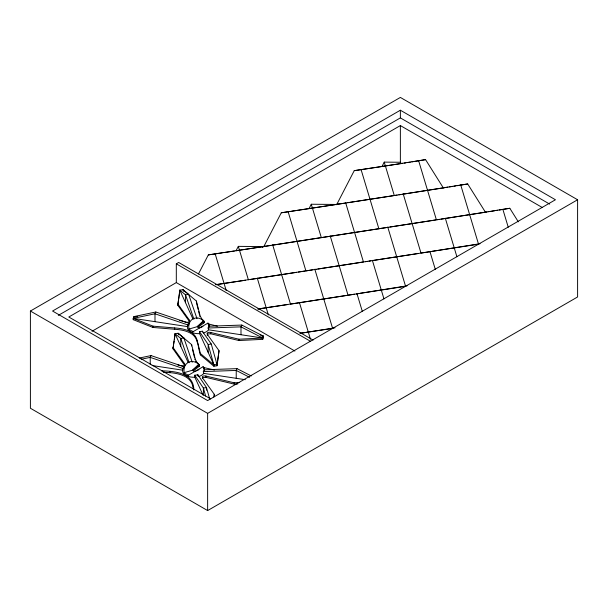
<?xml version="1.0" encoding="UTF-8"?>
<svg xmlns="http://www.w3.org/2000/svg" width="608" height="608" viewBox="0 0 608 608"><rect width="100%" height="100%" fill="white"/><g stroke="black" fill="none" stroke-linecap="round" stroke-linejoin="round"><path stroke-width="0.91" d="M92.013 331.261L176.312 282.591L176.312 263.834L178.668 262.474L313.097 340.085M179.702 320.606C182.164 320.249 187.355 323.98 189.438 321.495L177.764 305.201L179.808 290.153L182.917 289.682L188.64 294.371L197.007 318.676M177.764 305.201L177.893 304.342M178.022 303.483L178.402 300.907M178.661 299.197L179.041 296.62M179.17 295.762L179.679 292.326M184.862 365.666L172.991 348.779L175.036 333.731L178.144 333.26L183.867 337.949L192.234 362.254M172.991 348.779L173.63 344.485M173.759 343.626L174.146 341.058M174.397 339.34L174.785 336.764M174.906 335.905L175.036 333.731L180.758 338.42L189.134 362.725M189.362 323.646A11.043 6.376 0 0 0 188.244 324.801A11.043 8.717 24.5 0 1 188.754 323.167L155.815 312.003L134.064 316.57L133.243 318.364L133.243 319.671L152.95 327.461L174.678 329.247C180.614 329.696 186.823 330.615 191.854 334.028C198.694 338.557 197.927 348.042 200.397 354.859L213.887 366.236L216.995 365.765L219.04 350.71L207.366 334.415C206.006 332.287 209.395 332.029 210.733 332.477L238.952 339.218L262.747 338.04L263.568 336.247L241.817 325.067L208.871 326.222A11.073 5.746 -14.2 0 1 208.103 327.948M216.995 365.765L219.04 350.71M213.856 397.039L214.267 394.288L202.593 377.994C201.233 375.866 204.622 375.607 205.96 376.056L234.179 382.797L239.674 382.523M133.243 319.671L134.064 316.57L137.72 316.388M155.815 312.003L154.994 313.796L154.994 321.662M184.498 367.3A11.043 6.376 0 0 0 183.472 368.38A11.043 8.717 24.5 0 1 183.981 366.746L151.035 355.581L150.222 357.375L150.222 364.367M241.817 325.067L240.996 326.861L240.996 334.734M251.264 375.957L237.044 368.646L236.223 370.439L236.223 378.313M207.214 335.449L207.518 333.959L210.733 333.792L238.952 340.526L262.747 339.348L263.568 336.247L260.14 334.886M198.482 273.919L208.324 254.904L262.861 246.719M262.208 246.567L238.321 246.362L236.056 250.739L435.48 220.012M345.982 202.988L281.276 212.785L263.796 246.582L270.256 245.556M291.688 211.219L309.016 208.62L311.281 204.242L336.756 204.455L354.236 170.658L402.739 163.354M354.236 170.658L381.976 166.501L384.241 162.116L400.368 162.26L401.212 163.605M189.498 321.723L189.438 320.188L177.764 303.894M197.98 327.408L203.68 323.015L203.68 321.7A11.043 5.404 -66.6 0 0 203.482 320.644L197.266 326.648L188.966 329.072A11.05 5.426 6.5 0 0 193.291 331.565M193.207 370.986L198.907 366.594L198.907 365.279A11.043 5.404 -66.6 0 0 198.71 364.222L192.493 370.226L184.194 372.651A11.05 5.426 6.5 0 0 188.518 375.144M178.904 334.932L178.144 333.26L191.634 344.637L195.343 359.358L196.878 362.246L199.181 364.701A0.988 0.57 0 0 1 198.968 365.256L192.493 370.226L194.765 371.534L199.052 369.687M30.4 311.038L400.368 97.432L577.6 199.758L577.6 296.962L207.632 510.568L30.4 408.242L30.4 311.038L207.632 413.356L577.6 199.758M400.368 110.223L52.554 311.038L207.632 400.566L555.446 199.758L400.368 110.223L400.368 117.899L58.307 315.385M542.154 207.434L400.368 125.575L68.803 317.004L210.588 398.863M262.413 247.38L264.875 245.959M336.315 204.714L337.964 203.764M191.816 332.416L208.065 323.038M187.044 375.995L203.292 366.609M202.966 326.481L199.538 327.955L197.266 326.648L203.68 321.7A11.043 6.376 0 0 0 202.966 321.495M188.632 323.327A11.073 6.741 15.3 0 0 187.933 324.961L154.994 313.796L133.243 318.364L152.95 326.154L174.678 327.94C183.016 328.487 193.952 330.478 196.946 339.568L200.397 353.544L213.887 364.922L216.995 364.45L211.272 344.022L202.342 331.216A11.073 4.355 -3.4 0 1 199.5 331.634A11.043 2.295 81.4 0 1 199.629 333.64L213.887 364.922L213.887 366.236M197.927 376.01A11.043 2.295 81.4 0 0 197.836 374.741L206.5 387.6L209.737 399.144M197.76 374.756L197.532 374.802A11.073 4.355 -3.4 0 1 194.727 375.212A11.043 2.295 81.4 0 1 194.856 377.218L203.004 395.094M139.255 358.051L151.035 355.581M141.155 359.275L150.222 357.375L183.16 368.539A11.073 6.741 15.3 0 1 183.859 366.905M404.259 163.104L405.779 162.86M407.299 162.61L410.347 162.116M411.867 161.865L413.394 161.622M414.914 161.371L425.57 159.638L443.338 187.918L444.858 187.674M446.378 187.424L447.906 187.18M449.426 186.93L452.466 186.436M453.994 186.185L455.514 185.942M457.034 185.691L467.696 183.958L485.458 212.238L486.978 211.994M488.505 211.744L490.025 211.493M491.545 211.25L494.593 210.756M496.113 210.505L497.633 210.254M499.16 210.011L509.816 208.278L518.328 221.829M381.976 166.501L425.57 159.638M309.016 208.62L393.361 195.7M347.829 202.7L443.338 187.918M395.215 195.411L397.062 195.115M398.909 194.826L400.756 194.53M402.602 194.233L467.696 183.958M272.103 245.26L388.102 227.308M389.948 227.02L485.458 212.238M437.334 219.731L439.181 219.435M441.028 219.146L509.816 208.278M215.756 284.742L296.567 272.293M251.15 279.361L363.455 261.995L345.656 202.791M312.375 269.868L305.915 270.902L288.116 211.698M314.222 269.58L316.069 269.283M317.916 268.994L418.19 253.513M365.302 261.706L367.148 261.41M368.995 261.121L370.842 260.824M372.689 260.528L477.599 244.332M430.228 251.628L420.994 253.095L403.195 193.891M432.068 251.332L480.054 243.702M257.876 309.062L347.107 295.359M387.775 227.111L405.582 286.315L290.502 304.122L272.696 244.918M354.502 294.188L348.042 295.214L330.235 236.01M356.349 293.9L358.188 293.603M360.035 293.307L407.102 285.828M300.002 333.374L335.061 327.803M188.64 294.371L185.531 294.842L179.808 290.153L179.808 291.468M183.867 337.949L180.758 338.42L180.758 346.286M211.272 344.022L208.164 344.493L199.5 331.634M281.276 212.785L289.955 211.478M208.324 254.904L210.056 254.646M211.789 254.38L222.201 252.822M223.934 252.563L234.331 251.005M298.437 272.012L304.98 271.039M215.969 284.62L245.571 280.22M258.088 308.94L287.698 304.54M300.208 333.26L332.622 328.442L314.822 269.23M202.274 378.495L202.996 377.424L205.96 377.37L234.179 384.104L237.842 383.929M203.33 371.526A11.073 5.746 -14.2 0 0 204.098 369.801L237.044 368.646M161.401 370.819C174.23 371.161 193.739 372.628 193.853 389.956M163.294 372.286C174.542 372.56 191.93 374.118 193.192 388.58M214.502 369.998L204.334 367.673A0.988 0.57 0 0 0 203.422 367.772M217.474 326.2L209.106 324.094L209.106 325.409L209.76 325.66M134.064 316.57L135.873 316.844M261.752 335.966L263.568 336.247M133.243 318.364L187.431 326.595A11.043 6.376 0 0 0 199.629 333.64M203.437 332.979A11.043 6.376 0 0 0 208.559 329.802L262.747 338.04L262.747 339.348M152.076 365.522L182.658 370.173A11.043 6.376 0 0 0 194.856 377.218M198.664 376.557A11.043 6.376 0 0 0 203.786 373.38L245.282 379.688M177.665 364.838C178.881 365.142 185.85 367.635 184.665 363.766L172.991 347.472M262.747 338.04L240.996 326.861L208.058 328.016A11.043 8.717 24.5 0 1 208.559 329.802M249.607 377.317L236.223 370.439L203.285 371.594A11.043 8.717 24.5 0 1 203.786 373.38M400.368 117.899L549.7 204.113M176.312 263.834L310.741 341.445M176.312 282.591L294.895 351.052M203.984 321.123A0.988 0.57 0 0 1 203.741 321.678L203.771 323.008A0.988 0.57 0 0 0 203.984 322.43L203.954 321.123L201.651 318.668L200.116 315.78L196.407 301.059L182.917 289.682L183.684 291.354M203.52 322.058L203.954 322.438M198.748 365.636L199.181 366.016A0.988 0.57 0 0 1 198.968 366.571M194.727 375.212L203.391 388.071L205.633 396.066M216.235 362.778L216.995 364.45M179.808 290.153L192.903 318.881M175.036 333.731L188.13 362.459M195.54 361.182L195.768 361.684M193.906 319.147L185.531 294.842L185.531 302.708M502.854 209.312L508.25 227.248M460.735 184.992L478.534 244.196M445.314 218.211L456.912 256.781M418.616 160.672L436.415 219.876M429.902 251.431L435.298 269.374M384.241 162.116L394.296 195.556M361.076 169.571L378.875 228.775M372.362 260.33L383.96 298.908M356.942 293.55L362.338 311.494M311.281 204.242L321.336 237.682M299.402 302.457L310.46 339.234M257.283 278.137L268.341 314.914M238.321 246.362L248.376 279.802M215.156 253.817L226.222 290.594M199.766 316.031L199.926 316.563M213.887 364.922L208.164 344.493L208.164 352.366M194.856 359.054L194.993 359.609M196.627 303.27L198.178 309.54M198.618 311.334L199.508 314.921L199.508 313.606M192.523 349.532L194.514 357.603M400.368 125.575L400.368 162.26M238.952 339.218L238.952 340.526M234.179 382.797L234.179 384.104M214.267 394.288L214.267 395.603M210.733 332.477L210.733 333.792M207.632 413.356L207.632 510.568M206.5 390.222L206.5 387.6L203.391 388.071L203.391 395.071M205.96 376.056L205.96 377.37M204.334 367.673L204.334 368.988A0.988 0.57 0 0 0 204.052 368.95M200.397 353.544L200.397 354.859M199.181 364.701L199.181 366.016M198.998 365.271L198.998 366.586M197.304 340.997L197.304 342.312M196.407 301.059L196.407 302.374M192.531 384.575L192.531 385.89M191.634 344.637L191.634 345.952M189.438 320.188L189.438 321.495M184.665 363.766L184.665 365.074M174.678 327.94L174.678 329.247M169.906 371.518L169.906 372.826M152.95 326.154L152.95 327.461M207.845 323.16A11.043 7.22 -52.3 0 1 208.012 323.768M208.293 324.467A11.043 6.376 0 0 1 209.41 326.8M189.544 331.109A11.164 9.112 60 0 1 192.075 319.436A11.164 9.112 60 0 1 203.49 320.636M202.608 331.162A11.043 2.295 81.4 0 1 202.677 332.059M208.871 326.222A11.043 8.717 24.5 0 1 209.144 326.998M187.431 326.595A11.043 8.717 24.5 0 1 187.933 324.961M208.825 325.371A0.988 0.57 0 0 1 209.114 325.394M208.248 324.17A0.988 0.57 0 0 1 209.114 324.079M203.072 366.738A11.043 7.22 -52.3 0 1 203.133 366.936M198.193 365.074A11.043 6.376 0 0 1 198.907 365.279M203.33 367.832A11.043 6.376 0 0 1 204.539 369.892M184.771 374.688A11.164 9.112 60 0 1 187.302 363.014A11.164 9.112 60 0 1 198.717 364.215M204.098 369.801A11.043 8.717 24.5 0 1 204.372 370.576M182.658 370.173A11.043 8.717 24.5 0 1 183.16 368.539"/></g></svg>
